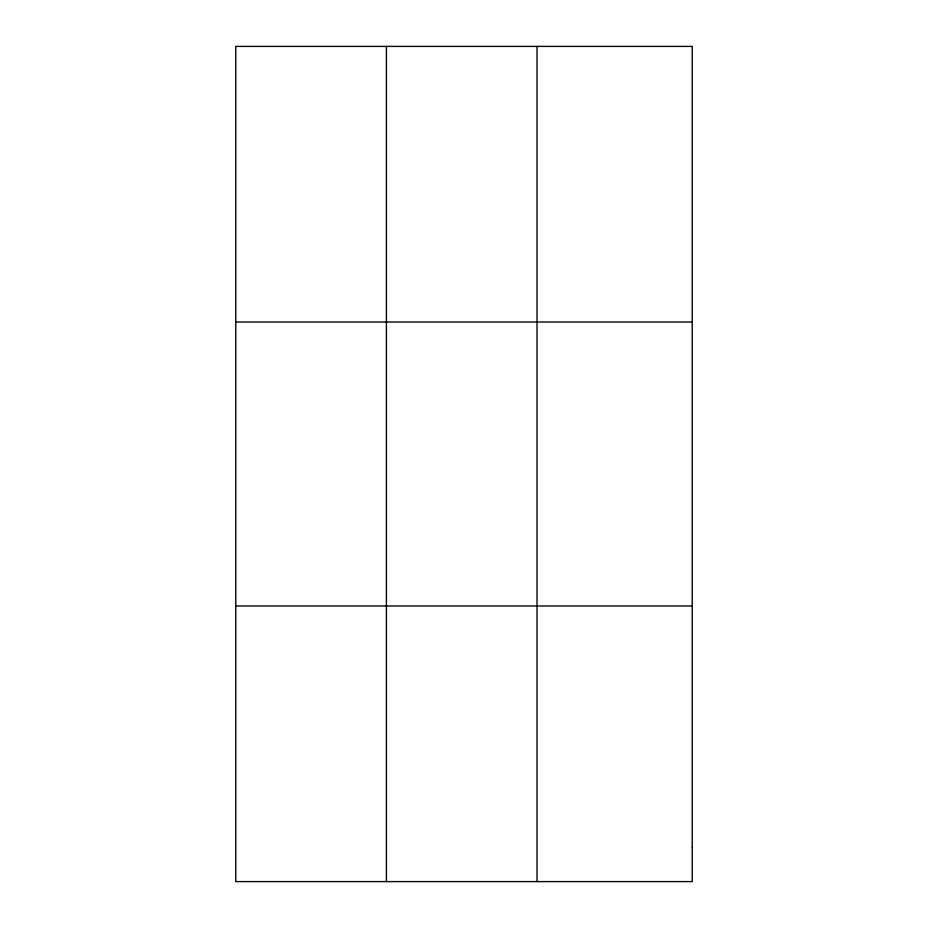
<?xml version="1.0" encoding="UTF-8"?>
<svg xmlns="http://www.w3.org/2000/svg" width="928" height="928" viewBox="0 0 928 928"><rect width="100%" height="100%" fill="white"/><g stroke="black" fill="none" stroke-linecap="round" stroke-linejoin="round"><path stroke-width="1.39" d="M386.408 46.4L386.408 881.6M537.034 46.4L537.034 881.6M235.77 322.016L692.23 322.016M235.77 605.984L692.23 605.984M692.23 847.148L692.23 881.6L235.77 881.6L235.77 46.4L692.23 46.4L692.23 847.148"/></g></svg>
